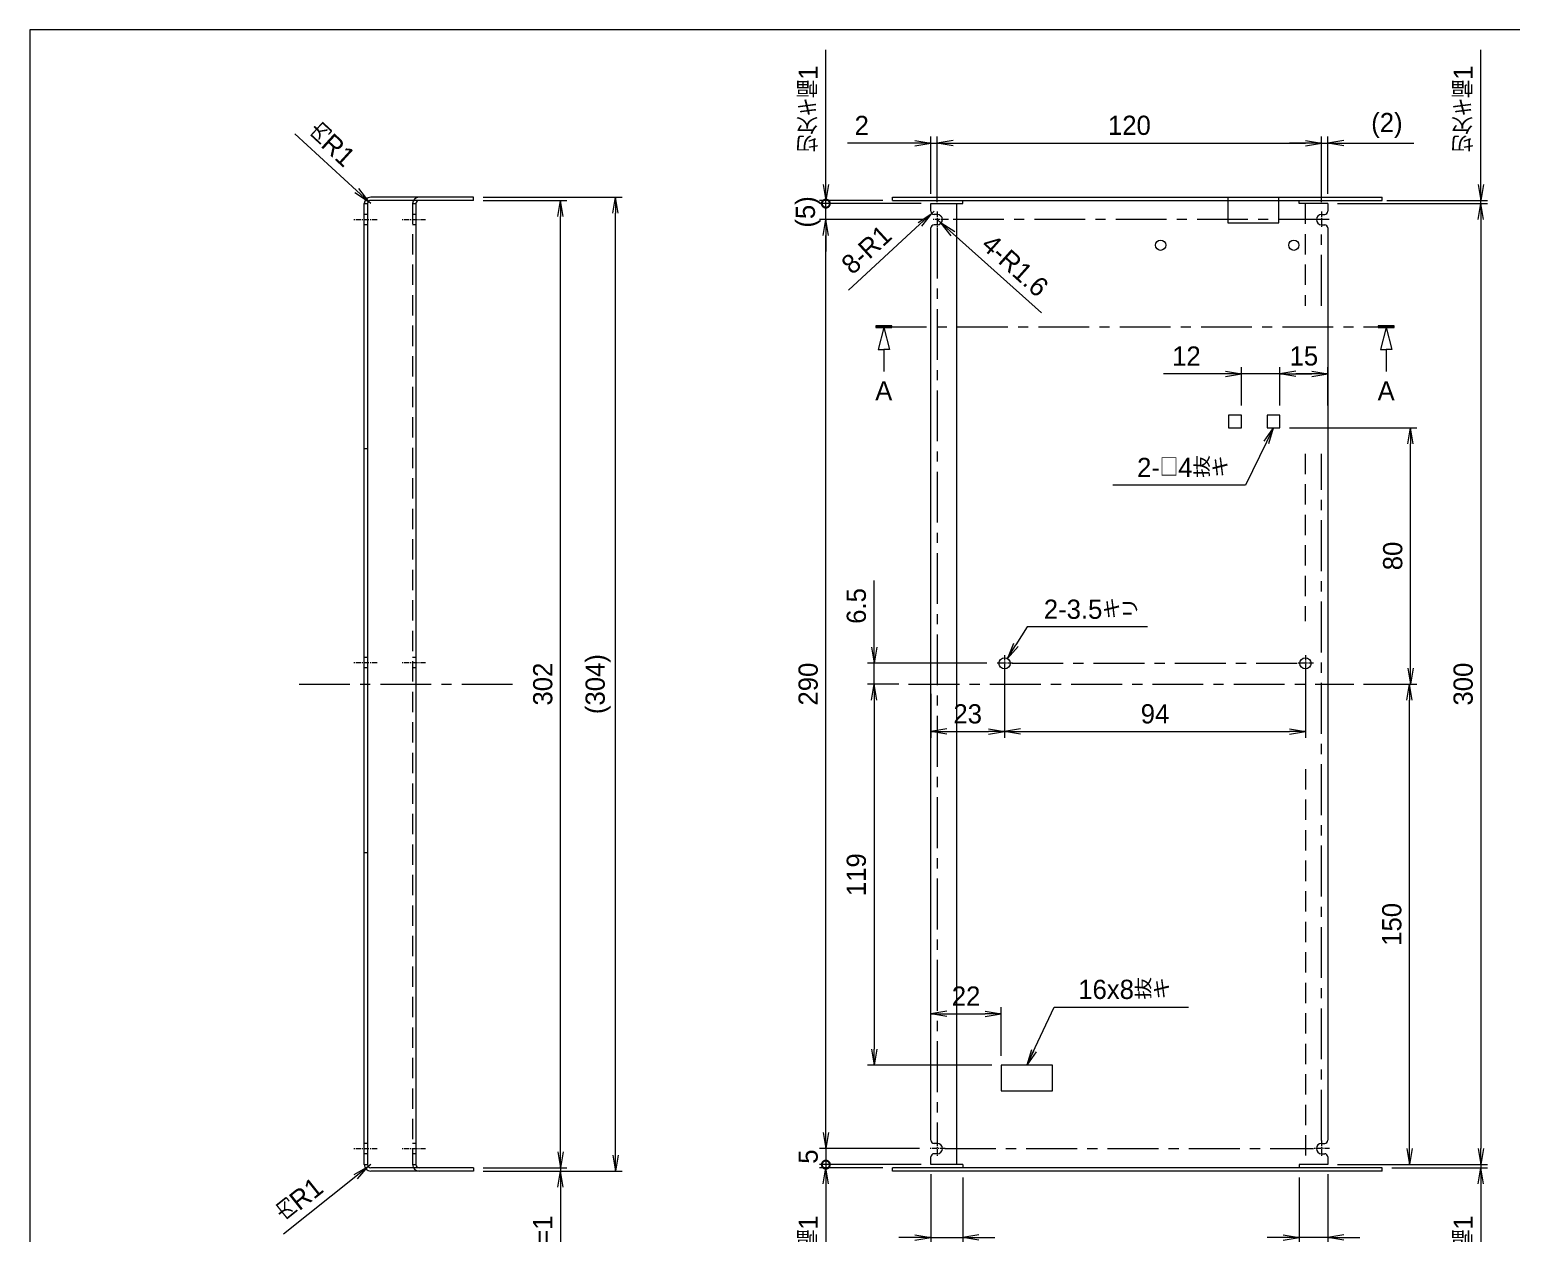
# Model space of a CAD drawing. Header units: millimetres. Extents: x -1 to 810, y -1 to 564.
# Drawn here: x 10 to 473.4, y 187.6 to 564 of the extents above; entities that cross this region are included whole.
import ezdxf
from ezdxf.enums import TextEntityAlignment as Align

# ---------------------------------------------------------------- set-up
doc = ezdxf.new("R2010")
doc.units = ezdxf.units.MM
doc.header["$LTSCALE"] = 0.5
doc.linetypes.add('CENTER', pattern=[50.8, 31.75, -6.35, 6.35, -6.35])
doc.linetypes.add('DASH2', pattern=[19.05, 12.7, -6.35])
doc.layers.add('dim', color=2, linetype='Continuous')
doc.layers.add('zuwaku', color=7, linetype='Continuous')
doc.styles.get("Standard").update_dxf_attribs({"font": 'FC-Txt.shx', "height": 6, "bigfont": '@ARExtfont2.shx'})
doc.dimstyles.new('JIS-1', dxfattribs={"dimtxt": 2.5, "dimasz": 5, "dimexe": 2, "dimexo": 3, "dimgap": 2.5, "dimtad": 1, "dimdsep": 46, "dimtxsty": 'Standard', "dimblk": 'OPEN', "dimcen": 2.5, "dimadec": 0, "dimazin": 0, "dimtfac": 1, "dimtmove": 0, "dimatfit": 3, "dimldrblk": 'OPEN', "dimfxl": 1, "dimarcsym": 0})
doc.dimstyles.new('JIS-1$3', dxfattribs={"dimtxt": 2.5, "dimasz": 5, "dimexe": 2, "dimexo": 3, "dimgap": 2.5, "dimtad": 1, "dimtih": 1, "dimtoh": 1, "dimdsep": 46, "dimtxsty": 'Standard', "dimblk1": 'NONE', "dimblk2": 'OPEN', "dimsah": 1, "dimcen": 0, "dimadec": 0, "dimazin": 0, "dimtfac": 1, "dimtofl": 0, "dimtmove": 0, "dimatfit": 3, "dimldrblk": 'OPEN', "dimfxl": 1, "dimarcsym": 0})

# ---------------------------------------------------------------- blocks, each defined once
blk = doc.blocks.new('_OPEN')
at = {"color": 0, "linetype": 'ByBlock', "lineweight": -2}
for p, q in [((-1, 0.166667), (0, 0)), ((-1, -0.166667), (0, 0)), ((0, 0), (-1, 0))]:
    blk.add_line(p, q, dxfattribs=at)
blk = doc.blocks.new('*D34')
at = {"layer": 'dim', "color": 0, "lineweight": -2}
for p, q in [((175.79, 213.71), (175.79, 218.71)), ((151.63, 208.71), (177.79, 208.71)), ((175.79, 208.71), (175.79, 207.71)), ((151.63, 207.71), (177.79, 207.71)), ((175.79, 202.71), (175.79, 178.55))]:
    blk.add_line(p, q, dxfattribs=at)
at = {"layer": 'dim', "color": 0, "lineweight": -2, "xscale": 5, "yscale": 5, "zscale": 5}
for p, rotation in [((175.79, 208.71), 270), ((175.79, 207.71), 90)]:
    blk.add_blockref('_OPEN', p, dxfattribs=dict(at, rotation=rotation))
at = {"layer": 'dim', "color": 0, "insert": (170.29, 188.13), "char_height": 6, "attachment_point": 5, "rotation": 90}
blk.add_mtext('t=1', dxfattribs=at)
blk = doc.blocks.new('*D35')
at = {"layer": 'dim', "color": 0, "lineweight": -2}
for p, q in [((151.63, 511.71), (195.03, 511.71)), ((193.03, 212.71), (193.03, 506.71)), ((151.63, 207.71), (195.03, 207.71))]:
    blk.add_line(p, q, dxfattribs=at)
at = {"layer": 'dim', "color": 0, "lineweight": -2, "xscale": 5, "yscale": 5, "zscale": 5}
for p, rotation in [((193.03, 511.71), 90), ((193.03, 207.71), 270)]:
    blk.add_blockref('_OPEN', p, dxfattribs=dict(at, rotation=rotation))
at = {"layer": 'dim', "color": 0, "insert": (187.53, 359.71), "char_height": 6, "attachment_point": 5, "rotation": 90}
blk.add_mtext('(304)', dxfattribs=at)
blk = doc.blocks.new('*D36')
at = {"layer": 'dim', "color": 0, "lineweight": -2}
for p, q in [((151.63, 510.71), (177.79, 510.71)), ((175.79, 213.71), (175.79, 505.71)), ((151.63, 208.71), (177.79, 208.71))]:
    blk.add_line(p, q, dxfattribs=at)
at = {"layer": 'dim', "color": 0, "lineweight": -2, "xscale": 5, "yscale": 5, "zscale": 5}
for p, rotation in [((175.79, 510.71), 90), ((175.79, 208.71), 270)]:
    blk.add_blockref('_OPEN', p, dxfattribs=dict(at, rotation=rotation))
at = {"layer": 'dim', "color": 0, "insert": (170.29, 359.71), "char_height": 6, "attachment_point": 5, "rotation": 90}
blk.add_mtext('302', dxfattribs=at)
blk = doc.blocks.new('_DotSmall')
at = {"color": 0, "linetype": 'ByBlock', "const_width": 0.5}
blk.add_lwpolyline([(-0.0625, 0, 1), (0.0625, 0, 1)], format="xyb", close=True, dxfattribs=at)
blk = doc.blocks.new('*D37')
at = {"layer": 'dim', "color": 0, "lineweight": -2}
for p, q in [((258.69, 219.71), (258.69, 224.71)), ((287.9, 214.71), (256.69, 214.71)), ((258.69, 214.71), (258.69, 209.71)), ((288.5, 209.71), (256.69, 209.71))]:
    blk.add_line(p, q, dxfattribs=at)
at = {"layer": 'dim', "color": 0, "lineweight": -2, "xscale": 5, "yscale": 5, "zscale": 5}
for name, p, rotation in [('_OPEN', (258.69, 214.71), 270), ('_DotSmall', (258.69, 209.71), 90)]:
    blk.add_blockref(name, p, dxfattribs=dict(at, rotation=rotation))
at = {"layer": 'dim', "color": 0, "insert": (253.19, 212.21), "char_height": 6, "attachment_point": 5, "rotation": 90}
blk.add_mtext('5', dxfattribs=at)
blk = doc.blocks.new('*D38')
at = {"layer": 'dim', "color": 0, "lineweight": -2}
for p, q in [((288.97, 504.71), (256.69, 504.71)), ((258.69, 219.71), (258.69, 499.71)), ((287.9, 214.71), (256.69, 214.71))]:
    blk.add_line(p, q, dxfattribs=at)
at = {"layer": 'dim', "color": 0, "lineweight": -2, "xscale": 5, "yscale": 5, "zscale": 5}
for p, rotation in [((258.69, 504.71), 90), ((258.69, 214.71), 270)]:
    blk.add_blockref('_OPEN', p, dxfattribs=dict(at, rotation=rotation))
at = {"layer": 'dim', "color": 0, "insert": (253.19, 359.71), "char_height": 6, "attachment_point": 5, "rotation": 90}
blk.add_mtext('290', dxfattribs=at)
blk = doc.blocks.new('*D39')
at = {"layer": 'dim', "color": 0, "lineweight": -2}
for p, q in [((288.5, 509.71), (256.69, 509.71)), ((258.69, 504.71), (258.69, 509.71)), ((288.97, 504.71), (256.69, 504.71)), ((258.69, 499.71), (258.69, 494.71))]:
    blk.add_line(p, q, dxfattribs=at)
at = {"layer": 'dim', "color": 0, "lineweight": -2, "xscale": 5, "yscale": 5, "zscale": 5}
for name, p, rotation in [('_DotSmall', (258.69, 509.71), 270), ('_OPEN', (258.69, 504.71), 90)]:
    blk.add_blockref(name, p, dxfattribs=dict(at, rotation=rotation))
at = {"layer": 'dim', "color": 0, "insert": (253.19, 507.11), "char_height": 6, "attachment_point": 5, "rotation": 90}
blk.add_mtext('(5)', dxfattribs=at)
blk = doc.blocks.new('*D40')
at = {"layer": 'dim', "color": 0, "lineweight": -2}
for p, q in [((116.53, 209.71), (115.75, 209.08)), ((111.84, 205.96), (89.29, 187.95))]:
    blk.add_line(p, q, dxfattribs=at)
at = {"layer": 'dim', "color": 0, "lineweight": -2, "xscale": 5, "yscale": 5, "zscale": 5, "rotation": 38.61214751088731}
blk.add_blockref('_OPEN', (115.75, 209.08), dxfattribs=at)
at = {"layer": 'dim', "color": 0, "insert": (94.12, 198.85), "char_height": 6, "attachment_point": 5, "rotation": 38.6121}
blk.add_mtext('内R1', dxfattribs=at)
blk = doc.blocks.new('*D41')
at = {"layer": 'dim', "color": 0, "lineweight": -2}
for p, q in [((112.11, 513.76), (92.82, 531.44)), ((116.53, 509.71), (115.79, 510.38))]:
    blk.add_line(p, q, dxfattribs=at)
at = {"layer": 'dim', "color": 0, "lineweight": -2, "xscale": 5, "yscale": 5, "zscale": 5, "rotation": 317.4845662959812}
blk.add_blockref('_OPEN', (115.79, 510.38), dxfattribs=at)
at = {"layer": 'dim', "color": 0, "insert": (104.34, 528.34), "char_height": 6, "attachment_point": 5, "rotation": 317.4846}
blk.add_mtext('内R1', dxfattribs=at)
blk = doc.blocks.new('*D44')
at = {"layer": 'dim', "color": 0, "lineweight": -2}
for p, q in [((288.5, 209.71), (256.69, 209.71)), ((276.5, 208.71), (256.69, 208.71)), ((258.69, 209.71), (258.69, 208.71)), ((258.69, 208.71), (258.69, 161.75)), ((258.69, 203.71), (258.69, 198.71))]:
    blk.add_line(p, q, dxfattribs=at)
at = {"layer": 'dim', "color": 0, "lineweight": -2, "xscale": 5, "yscale": 5, "zscale": 5, "rotation": 90}
blk.add_blockref('_OPEN', (258.69, 208.71), dxfattribs=at)
at = {"layer": 'dim', "color": 0, "insert": (253.19, 180.23), "char_height": 6, "attachment_point": 5, "rotation": 90}
blk.add_mtext('切欠キ幅1', dxfattribs=at)
blk = doc.blocks.new('_None')
blk = doc.blocks.new('*D50')
at = {"layer": 'dim', "color": 0, "lineweight": -2}
for p, q in [((258.69, 510.71), (258.69, 557.67)), ((258.69, 515.71), (258.69, 520.71)), ((276.5, 510.71), (256.69, 510.71)), ((258.69, 509.71), (258.69, 510.71)), ((288.5, 509.71), (256.69, 509.71))]:
    blk.add_line(p, q, dxfattribs=at)
at = {"layer": 'dim', "color": 0, "lineweight": -2, "xscale": 5, "yscale": 5, "zscale": 5, "rotation": 270}
blk.add_blockref('_OPEN', (258.69, 510.71), dxfattribs=at)
at = {"layer": 'dim', "color": 0, "insert": (253.19, 539.19), "char_height": 6, "attachment_point": 5, "rotation": 90}
blk.add_mtext('切欠キ幅1', dxfattribs=at)
blk = doc.blocks.new('*D51')
at = {"layer": 'dim', "color": 0, "lineweight": -2}
for p, q in [((293.5, 504.71), (294.69, 503.64)), ((298.42, 500.31), (326.09, 475.57))]:
    blk.add_line(p, q, dxfattribs=at)
blk.add_arc((293.5, 504.71), 1.6, 270, 35.5713, dxfattribs=at)
at = {"layer": 'dim', "color": 0, "lineweight": -2, "xscale": 5, "yscale": 5, "zscale": 5, "rotation": 138.2068876231449}
blk.add_blockref('_OPEN', (294.69, 503.64), dxfattribs=at)
at = {"layer": 'dim', "color": 0, "insert": (317.79, 490.37), "char_height": 6, "attachment_point": 5, "rotation": 318.2069}
blk.add_mtext('4-R1.6', dxfattribs=at)
blk = doc.blocks.new('*D54')
at = {"layer": 'dim', "color": 0, "lineweight": -2}
for p, q in [((463.31, 510.71), (463.31, 557.67)), ((463.31, 515.71), (463.31, 520.71)), ((433.9, 510.71), (465.31, 510.71)), ((463.31, 509.71), (463.31, 510.71)), ((418.5, 509.71), (465.31, 509.71))]:
    blk.add_line(p, q, dxfattribs=at)
at = {"layer": 'dim', "color": 0, "lineweight": -2, "xscale": 5, "yscale": 5, "zscale": 5, "rotation": 270}
blk.add_blockref('_OPEN', (463.31, 510.71), dxfattribs=at)
at = {"layer": 'dim', "color": 0, "insert": (457.81, 539.19), "char_height": 6, "attachment_point": 5, "rotation": 90}
blk.add_mtext('切欠キ幅1', dxfattribs=at)
blk = doc.blocks.new('*D55')
at = {"layer": 'dim', "color": 0, "lineweight": -2}
for p, q in [((418.5, 509.71), (465.28, 509.71)), ((463.28, 504.71), (463.28, 214.71)), ((418.5, 209.71), (465.28, 209.71))]:
    blk.add_line(p, q, dxfattribs=at)
at = {"layer": 'dim', "color": 0, "lineweight": -2, "xscale": 5, "yscale": 5, "zscale": 5}
for p, rotation in [((463.28, 509.71), 90), ((463.28, 209.71), 270)]:
    blk.add_blockref('_OPEN', p, dxfattribs=dict(at, rotation=rotation))
at = {"layer": 'dim', "color": 0, "insert": (457.78, 359.71), "char_height": 6, "attachment_point": 5, "rotation": 90}
blk.add_mtext('300', dxfattribs=at)
blk = doc.blocks.new('*D63')
at = {"layer": 'dim', "color": 0, "lineweight": -2}
for p, q in [((291.5, 206.71), (291.5, 185.01)), ((301.5, 205.71), (301.5, 185.01)), ((286.5, 187.01), (281.5, 187.01)), ((291.5, 187.01), (301.5, 187.01)), ((306.5, 187.01), (311.5, 187.01))]:
    blk.add_line(p, q, dxfattribs=at)
at = {"layer": 'dim', "color": 0, "lineweight": -2, "xscale": 5, "yscale": 5, "zscale": 5}
blk.add_blockref('_OPEN', (291.5, 187.01), dxfattribs=at)
at = {"layer": 'dim', "color": 0, "lineweight": -2, "xscale": 5, "yscale": 5, "zscale": 5, "rotation": 180}
blk.add_blockref('_OPEN', (301.5, 187.01), dxfattribs=at)
at = {"layer": 'dim', "color": 0, "insert": (291.64, 181.51), "char_height": 6, "attachment_point": 5}
blk.add_mtext('切欠キ長サ10', dxfattribs=at)
blk = doc.blocks.new('*D66')
at = {"layer": 'dim', "color": 0, "lineweight": -2}
for p, q in [((406.5, 205.71), (406.5, 185.01)), ((415.5, 206.71), (415.5, 185.01)), ((401.5, 187.01), (396.5, 187.01)), ((415.5, 187.01), (406.5, 187.01)), ((420.5, 187.01), (425.5, 187.01))]:
    blk.add_line(p, q, dxfattribs=at)
at = {"layer": 'dim', "color": 0, "lineweight": -2, "xscale": 5, "yscale": 5, "zscale": 5}
blk.add_blockref('_OPEN', (406.5, 187.01), dxfattribs=at)
at = {"layer": 'dim', "color": 0, "lineweight": -2, "xscale": 5, "yscale": 5, "zscale": 5, "rotation": 180}
blk.add_blockref('_OPEN', (415.5, 187.01), dxfattribs=at)
at = {"layer": 'dim', "color": 0, "insert": (412.07, 181.51), "char_height": 6, "attachment_point": 5}
blk.add_mtext('切欠キ長サ9', dxfattribs=at)
blk = doc.blocks.new('*D81')
at = {"layer": 'dim', "color": 0, "lineweight": -2}
for p, q in [((314.5, 365.71), (314.5, 342.89)), ((291.5, 356.71), (291.5, 342.89)), ((296.5, 344.89), (309.5, 344.89))]:
    blk.add_line(p, q, dxfattribs=at)
at = {"layer": 'dim', "color": 0, "lineweight": -2, "xscale": 5, "yscale": 5, "zscale": 5, "rotation": 180}
blk.add_blockref('_OPEN', (291.5, 344.89), dxfattribs=at)
at = {"layer": 'dim', "color": 0, "lineweight": -2, "xscale": 5, "yscale": 5, "zscale": 5}
blk.add_blockref('_OPEN', (314.5, 344.89), dxfattribs=at)
at = {"layer": 'dim', "color": 0, "insert": (303, 350.39), "char_height": 6, "attachment_point": 5}
blk.add_mtext('23', dxfattribs=at)
blk = doc.blocks.new('*D82')
at = {"layer": 'dim', "color": 0, "lineweight": -2}
for p, q in [((314.5, 365.71), (314.5, 342.89)), ((408.5, 365.71), (408.5, 342.89)), ((319.5, 344.89), (403.5, 344.89))]:
    blk.add_line(p, q, dxfattribs=at)
at = {"layer": 'dim', "color": 0, "lineweight": -2, "xscale": 5, "yscale": 5, "zscale": 5, "rotation": 180}
blk.add_blockref('_OPEN', (314.5, 344.89), dxfattribs=at)
at = {"layer": 'dim', "color": 0, "lineweight": -2, "xscale": 5, "yscale": 5, "zscale": 5}
blk.add_blockref('_OPEN', (408.5, 344.89), dxfattribs=at)
at = {"layer": 'dim', "color": 0, "insert": (361.5, 350.39), "char_height": 6, "attachment_point": 5}
blk.add_mtext('94', dxfattribs=at)
blk = doc.blocks.new('*D84')
at = {"layer": 'dim', "color": 0, "lineweight": -2}
for p, q in [((426.6, 359.71), (442.99, 359.71)), ((440.99, 214.71), (440.99, 354.71)), ((418.5, 209.71), (442.99, 209.71))]:
    blk.add_line(p, q, dxfattribs=at)
at = {"layer": 'dim', "color": 0, "lineweight": -2, "xscale": 5, "yscale": 5, "zscale": 5}
for p, rotation in [((440.99, 359.71), 90), ((440.99, 209.71), 270)]:
    blk.add_blockref('_OPEN', p, dxfattribs=dict(at, rotation=rotation))
at = {"layer": 'dim', "color": 0, "insert": (435.49, 284.71), "char_height": 6, "attachment_point": 5, "rotation": 90}
blk.add_mtext('150', dxfattribs=at)
blk = doc.blocks.new('*D87')
at = {"layer": 'dim', "color": 0, "lineweight": -2}
for p, q in [((281.52, 359.71), (271.74, 359.71)), ((273.74, 354.71), (273.74, 245.71)), ((310.5, 240.71), (271.74, 240.71))]:
    blk.add_line(p, q, dxfattribs=at)
at = {"layer": 'dim', "color": 0, "lineweight": -2, "xscale": 5, "yscale": 5, "zscale": 5}
for p, rotation in [((273.74, 359.71), 90), ((273.74, 240.71), 270)]:
    blk.add_blockref('_OPEN', p, dxfattribs=dict(at, rotation=rotation))
at = {"layer": 'dim', "color": 0, "insert": (268.24, 300.21), "char_height": 6, "attachment_point": 5, "rotation": 90}
blk.add_mtext('119', dxfattribs=at)
blk = doc.blocks.new('*D88')
at = {"layer": 'dim', "color": 0, "lineweight": -2}
for p, q in [((291.5, 243.71), (291.5, 258.83)), ((296.5, 256.83), (308.5, 256.83)), ((313.5, 243.71), (313.5, 258.83))]:
    blk.add_line(p, q, dxfattribs=at)
at = {"layer": 'dim', "color": 0, "lineweight": -2, "xscale": 5, "yscale": 5, "zscale": 5, "rotation": 180}
blk.add_blockref('_OPEN', (291.5, 256.83), dxfattribs=at)
at = {"layer": 'dim', "color": 0, "lineweight": -2, "xscale": 5, "yscale": 5, "zscale": 5}
blk.add_blockref('_OPEN', (313.5, 256.83), dxfattribs=at)
at = {"layer": 'dim', "color": 0, "insert": (302.5, 262.33), "char_height": 6, "attachment_point": 5}
blk.add_mtext('22', dxfattribs=at)
blk = doc.blocks.new('*D94')
at = {"layer": 'dim', "color": 0, "lineweight": -2}
for p, q in [((291.5, 528.61), (265.42, 528.61)), ((286.5, 528.61), (281.5, 528.61)), ((291.5, 512.71), (291.5, 530.61)), ((291.5, 528.61), (293.5, 528.61)), ((293.5, 510.21), (293.5, 530.61)), ((298.5, 528.61), (303.5, 528.61))]:
    blk.add_line(p, q, dxfattribs=at)
at = {"layer": 'dim', "color": 0, "lineweight": -2, "xscale": 5, "yscale": 5, "zscale": 5}
blk.add_blockref('_OPEN', (291.5, 528.61), dxfattribs=at)
at = {"layer": 'dim', "color": 0, "lineweight": -2, "xscale": 5, "yscale": 5, "zscale": 5, "rotation": 180}
blk.add_blockref('_OPEN', (293.5, 528.61), dxfattribs=at)
at = {"layer": 'dim', "color": 0, "insert": (269.9, 534.11), "char_height": 6, "attachment_point": 5}
blk.add_mtext('2', dxfattribs=at)
blk = doc.blocks.new('*D95')
at = {"layer": 'dim', "color": 0, "lineweight": -2}
for p, q in [((293.5, 510.21), (293.5, 530.61)), ((298.5, 528.61), (408.5, 528.61)), ((413.5, 510.21), (413.5, 530.61))]:
    blk.add_line(p, q, dxfattribs=at)
at = {"layer": 'dim', "color": 0, "lineweight": -2, "xscale": 5, "yscale": 5, "zscale": 5, "rotation": 180}
blk.add_blockref('_OPEN', (293.5, 528.61), dxfattribs=at)
at = {"layer": 'dim', "color": 0, "lineweight": -2, "xscale": 5, "yscale": 5, "zscale": 5}
blk.add_blockref('_OPEN', (413.5, 528.61), dxfattribs=at)
at = {"layer": 'dim', "color": 0, "insert": (353.5, 534.11), "char_height": 6, "attachment_point": 5}
blk.add_mtext('120', dxfattribs=at)
blk = doc.blocks.new('*D96')
at = {"layer": 'dim', "color": 0, "lineweight": -2}
for p, q in [((408.5, 528.61), (403.5, 528.61)), ((413.5, 510.21), (413.5, 530.61)), ((413.5, 528.61), (415.5, 528.61)), ((415.5, 512.71), (415.5, 530.61)), ((420.5, 528.61), (442.38, 528.61))]:
    blk.add_line(p, q, dxfattribs=at)
at = {"layer": 'dim', "color": 0, "lineweight": -2, "xscale": 5, "yscale": 5, "zscale": 5}
blk.add_blockref('_OPEN', (413.5, 528.61), dxfattribs=at)
at = {"layer": 'dim', "color": 0, "lineweight": -2, "xscale": 5, "yscale": 5, "zscale": 5, "rotation": 180}
blk.add_blockref('_OPEN', (415.5, 528.61), dxfattribs=at)
at = {"layer": 'dim', "color": 0, "insert": (433.94, 534.11), "char_height": 6, "attachment_point": 5}
blk.add_mtext('(2)', dxfattribs=at)
blk = doc.blocks.new('*D99')
at = {"layer": 'dim', "color": 0, "lineweight": -2}
for p, q in [((418.5, 209.71), (465.31, 209.71)), ((435.5, 208.71), (465.31, 208.71)), ((463.31, 209.71), (463.31, 208.71)), ((463.31, 208.71), (463.31, 161.75)), ((463.31, 203.71), (463.31, 198.71))]:
    blk.add_line(p, q, dxfattribs=at)
at = {"layer": 'dim', "color": 0, "lineweight": -2, "xscale": 5, "yscale": 5, "zscale": 5, "rotation": 90}
blk.add_blockref('_OPEN', (463.31, 208.71), dxfattribs=at)
at = {"layer": 'dim', "color": 0, "insert": (457.81, 180.23), "char_height": 6, "attachment_point": 5, "rotation": 90}
blk.add_mtext('切欠キ幅1', dxfattribs=at)
blk = doc.blocks.new('*D112')
at = {"layer": 'dim', "color": 0, "lineweight": -2}
for p, q in [((321.53, 377.55), (318.06, 371.94)), ((359.19, 377.55), (321.53, 377.55))]:
    blk.add_line(p, q, dxfattribs=at)
at = {"layer": 'dim', "color": 0, "lineweight": -2, "xscale": 5, "yscale": 5, "zscale": 5, "rotation": 238.1823499406304}
blk.add_blockref('_OPEN', (315.42, 367.69), dxfattribs=at)
at = {"layer": 'dim', "color": 0, "insert": (341.61, 383.05), "char_height": 6, "attachment_point": 5}
blk.add_mtext('2-3.5キリ', dxfattribs=at)
blk = doc.blocks.new('*D129')
at = {"layer": 'dim', "color": 0, "lineweight": -2}
for p, q in [((292.5, 507.31), (291.76, 506.63)), ((288.08, 503.24), (265.81, 482.73))]:
    blk.add_line(p, q, dxfattribs=at)
at = {"layer": 'dim', "color": 0, "lineweight": -2, "xscale": 5, "yscale": 5, "zscale": 5, "rotation": 42.65356469276114}
blk.add_blockref('_OPEN', (291.76, 506.63), dxfattribs=at)
at = {"layer": 'dim', "color": 0, "insert": (271.38, 495.33), "char_height": 6, "attachment_point": 5, "rotation": 42.6536}
blk.add_mtext('8-R1', dxfattribs=at)
blk = doc.blocks.new('*D146')
at = {"layer": 'dim', "color": 0, "lineweight": -2}
for p, q in [((273.74, 371.21), (273.74, 392.01)), ((309, 366.21), (271.74, 366.21)), ((273.74, 359.71), (273.74, 366.21)), ((281.52, 359.71), (271.74, 359.71)), ((273.74, 354.71), (273.74, 349.71))]:
    blk.add_line(p, q, dxfattribs=at)
at = {"layer": 'dim', "color": 0, "lineweight": -2, "xscale": 5, "yscale": 5, "zscale": 5}
for p, rotation in [((273.74, 366.21), 270), ((273.74, 359.71), 90)]:
    blk.add_blockref('_OPEN', p, dxfattribs=dict(at, rotation=rotation))
at = {"layer": 'dim', "color": 0, "insert": (268.24, 384.11), "char_height": 6, "attachment_point": 5, "rotation": 90}
blk.add_mtext('6.5', dxfattribs=at)
blk = doc.blocks.new('*D148')
at = {"layer": 'dim', "color": 0, "lineweight": -2}
for p, q in [((403.5, 439.71), (443.28, 439.71)), ((441.28, 364.71), (441.28, 434.71)), ((426.89, 359.71), (443.28, 359.71))]:
    blk.add_line(p, q, dxfattribs=at)
at = {"layer": 'dim', "color": 0, "lineweight": -2, "xscale": 5, "yscale": 5, "zscale": 5}
for p, rotation in [((441.28, 439.71), 90), ((441.28, 359.71), 270)]:
    blk.add_blockref('_OPEN', p, dxfattribs=dict(at, rotation=rotation))
at = {"layer": 'dim', "color": 0, "insert": (435.78, 399.71), "char_height": 6, "attachment_point": 5, "rotation": 90}
blk.add_mtext('80', dxfattribs=at)
blk = doc.blocks.new('*D150')
at = {"layer": 'dim', "color": 0, "lineweight": -2}
for p, q in [((400.5, 446.71), (400.5, 458.62)), ((410.5, 456.62), (405.5, 456.62)), ((415.5, 446.71), (415.5, 458.62))]:
    blk.add_line(p, q, dxfattribs=at)
at = {"layer": 'dim', "color": 0, "lineweight": -2, "xscale": 5, "yscale": 5, "zscale": 5, "rotation": 180}
blk.add_blockref('_OPEN', (400.5, 456.62), dxfattribs=at)
at = {"layer": 'dim', "color": 0, "lineweight": -2, "xscale": 5, "yscale": 5, "zscale": 5}
blk.add_blockref('_OPEN', (415.5, 456.62), dxfattribs=at)
at = {"layer": 'dim', "color": 0, "insert": (408, 462.12), "char_height": 6, "attachment_point": 5}
blk.add_mtext('15', dxfattribs=at)
blk = doc.blocks.new('*D151')
at = {"layer": 'dim', "color": 0, "lineweight": -2}
for p, q in [((383.5, 456.62), (364.14, 456.62)), ((388.5, 446.71), (388.5, 458.62)), ((400.5, 456.62), (388.5, 456.62)), ((400.5, 446.71), (400.5, 458.62)), ((405.5, 456.62), (410.5, 456.62))]:
    blk.add_line(p, q, dxfattribs=at)
at = {"layer": 'dim', "color": 0, "lineweight": -2, "xscale": 5, "yscale": 5, "zscale": 5}
blk.add_blockref('_OPEN', (388.5, 456.62), dxfattribs=at)
at = {"layer": 'dim', "color": 0, "lineweight": -2, "xscale": 5, "yscale": 5, "zscale": 5, "rotation": 180}
blk.add_blockref('_OPEN', (400.5, 456.62), dxfattribs=at)
at = {"layer": 'dim', "color": 0, "insert": (371.32, 462.12), "char_height": 6, "attachment_point": 5}
blk.add_mtext('12', dxfattribs=at)

msp = doc.modelspace()

# ---------------------------------------------------------------- linework, layer by layer
for p, q in [((148.628, 511.707), (116.528, 511.707)), ((148.628, 510.707), (116.528, 510.707)), ((148.628, 510.707), (148.628, 511.707)), ((279.498, 511.707), (432.498, 511.707)), ((279.498, 510.707), (279.498, 511.707)), ((279.498, 510.707), (432.498, 510.707)), ((301.466, 509.707), (301.466, 510.707)), ((406.498, 509.707), (406.498, 510.707)), ((432.498, 510.707), (432.498, 511.707)), ((114.528, 209.707), (114.528, 509.707)), ((114.528, 509.707), (115.528, 509.707)), ((115.528, 506.276), (114.528, 506.276)), ((115.528, 509.707), (115.528, 209.707)), ((129.628, 509.707), (130.628, 509.707)), ((130.628, 506.276), (129.628, 506.276)), ((130.628, 509.707), (130.628, 209.707)), ((291.498, 507.307), (291.498, 509.707)), ((291.498, 509.707), (301.466, 509.707)), ((293.498, 506.307), (292.498, 506.307)), ((299.466, 509.707), (299.466, 209.707)), ((415.498, 509.707), (406.498, 509.707)), ((413.498, 506.307), (414.498, 506.307)), ((415.498, 509.707), (415.498, 507.307)), ((115.528, 503.076), (114.528, 503.076)), ((130.628, 503.076), (129.628, 503.076)), ((291.498, 217.307), (291.498, 502.107)), ((293.498, 503.107), (292.498, 503.107)), ((413.498, 503.107), (414.498, 503.107)), ((415.498, 502.107), (415.498, 372.707)), ((115.528, 433.182), (114.528, 433.182)), ((415.498, 372.707), (415.498, 217.307)), ((115.528, 367.991), (114.528, 367.991)), ((130.628, 367.991), (129.628, 367.991)), ((115.528, 364.791), (114.528, 364.791)), ((130.628, 364.791), (129.628, 364.791)), ((114.528, 307.182), (115.528, 307.182)), ((115.528, 216.276), (114.528, 216.276)), ((130.628, 216.276), (129.628, 216.276)), ((293.498, 216.307), (292.466, 216.307)), ((413.498, 216.307), (414.498, 216.307)), ((115.528, 213.076), (114.528, 213.076)), ((114.528, 209.707), (115.528, 209.707)), ((148.628, 208.707), (116.528, 208.707)), ((130.628, 213.076), (129.628, 213.076)), ((129.628, 209.707), (130.628, 209.707)), ((148.628, 208.707), (148.628, 207.707)), ((279.498, 207.707), (279.498, 208.707)), ((432.498, 208.707), (279.498, 208.707)), ((291.498, 209.707), (291.498, 212.107)), ((301.498, 209.707), (291.498, 209.707)), ((293.498, 213.107), (292.466, 213.107)), ((301.498, 209.707), (301.498, 208.707)), ((415.498, 209.707), (406.498, 209.707)), ((406.498, 209.707), (406.498, 208.707)), ((413.498, 213.107), (414.498, 213.107)), ((415.498, 212.107), (415.498, 209.707)), ((432.498, 207.707), (432.498, 208.707)), ((148.628, 207.707), (116.528, 207.707)), ((432.498, 207.707), (279.498, 207.707))]:
    msp.add_line(p, q)
at = {"linetype": 'DASH2'}
for p, q in [((129.628, 509.707), (129.628, 209.707)), ((408.398, 509.707), (408.398, 477.809)), ((408.398, 431.642), (408.398, 379.338)), ((408.498, 333.172), (408.498, 209.707))]:
    msp.add_line(p, q, dxfattribs=at)
msp.add_lwpolyline([(384.283, 511.707), (384.283, 503.707), (400.134, 503.707), (400.134, 511.707)])
for points in [[(384.498, 443.707), (384.498, 439.707), (388.498, 439.707), (388.498, 443.707)], [(396.498, 443.707), (396.498, 439.707), (400.498, 439.707), (400.498, 443.707)], [(313.498, 240.707), (313.498, 232.707), (329.498, 232.707), (329.498, 240.707)]]:
    msp.add_lwpolyline(points, close=True)
for centre, radius in [((363.265, 496.707), 1.6), ((404.873, 496.716), 1.6), ((314.498, 366.207), 1.75), ((408.498, 366.207), 1.75)]:
    msp.add_circle(centre, radius)
for centre, radius, start, end in [((116.528, 509.707), 2, 90, 180), ((116.528, 509.707), 1, 90, 180), ((131.628, 509.707), 2, 90, 180), ((131.628, 509.707), 1, 90, 180), ((292.498, 507.307), 1, 180, 270), ((293.498, 504.707), 1.6, 270, 90), ((413.498, 504.707), 1.6, 90, 270), ((414.498, 507.307), 1, 270, 0), ((292.498, 502.107), 1, 90, 180), ((414.498, 502.107), 1, 0, 90), ((292.498, 217.307), 1, 180, 270), ((293.498, 214.707), 1.6, 270, 90), ((413.498, 214.707), 1.6, 90, 270), ((414.498, 217.307), 1, 270, 0), ((116.528, 209.707), 2, 180, 270), ((116.528, 209.707), 1, 180, 270), ((131.628, 209.707), 2, 180, 270), ((131.628, 209.707), 1, 180, 270), ((292.498, 212.107), 1, 90, 180), ((414.498, 212.107), 1, 0, 90)]:
    msp.add_arc(centre, radius, start, end)
at = {"layer": 'dim', "linetype": 'CENTER', "ltscale": 0.1}
for p, q in [((293.498, 507.207), (293.498, 502.207)), ((413.498, 507.207), (413.498, 502.207)), ((118.528, 504.676), (110.928, 504.676)), ((133.628, 504.676), (126.028, 504.676)), ((296.966, 504.707), (291.966, 504.707)), ((118.528, 366.391), (110.928, 366.391)), ((133.628, 366.391), (126.028, 366.391)), ((316.998, 366.207), (311.998, 366.207)), ((314.498, 368.707), (314.498, 363.707)), ((410.998, 366.207), (405.998, 366.207)), ((408.498, 368.707), (408.498, 363.707)), ((118.528, 214.676), (110.928, 214.676)), ((133.628, 214.676), (126.028, 214.676)), ((295.998, 214.707), (290.998, 214.707)), ((293.498, 217.207), (293.498, 212.207)), ((416.029, 214.707), (411.029, 214.707)), ((413.498, 217.207), (413.498, 212.207))]:
    msp.add_line(p, q, dxfattribs=at)
at = {"layer": 'dim', "linetype": 'CENTER'}
for p, q in [((293.498, 502.207), (293.498, 217.207)), ((415.929, 504.707), (295.898, 504.707)), ((413.498, 477.809), (413.498, 502.207)), ((274.276, 471.256), (436.196, 471.256)), ((413.498, 217.207), (413.498, 431.642)), ((316.898, 366.207), (405.898, 366.207)), ((94.148, 359.707), (161.264, 359.707)), ((284.52, 359.707), (423.602, 359.707)), ((295.898, 214.707), (411.029, 214.707))]:
    msp.add_line(p, q, dxfattribs=at)
at = {"layer": 'dim', "lineweight": 120}
for p, q in [((279.276, 471.256), (274.276, 471.256)), ((436.196, 471.256), (431.196, 471.256))]:
    msp.add_line(p, q, dxfattribs=at)
at = {"layer": 'dim'}
for p, q in [((276.776, 464.169), (276.776, 457.333)), ((433.696, 464.169), (433.696, 457.333))]:
    msp.add_line(p, q, dxfattribs=at)
for points in [[(274.276, 471.506), (274.276, 471.006), (279.276, 471.006), (279.276, 471.506)], [(431.196, 471.506), (431.196, 471.006), (436.196, 471.006), (436.196, 471.506)]]:
    msp.add_lwpolyline(points, close=True, dxfattribs=at)
for points in [[(276.776, 471.006), (274.982, 464.169), (276.776, 464.169)], [(276.776, 471.006), (278.569, 464.169), (276.776, 464.169)], [(433.696, 471.006), (431.903, 464.169), (433.696, 464.169)], [(433.696, 471.006), (435.49, 464.169), (433.696, 464.169)]]:
    msp.add_lwpolyline(points, dxfattribs=at)
at = {"layer": 'zuwaku'}
msp.add_lwpolyline([(10, 564), (10, 10), (810, 10), (810, 564)], close=True, dxfattribs=at)

# ---------------------------------------------------------------- texts
at = {"layer": 'dim'}
for p in [(276.776, 451.264), (433.696, 451.264)]:
    msp.add_text('A', height=6, dxfattribs=at).set_placement(p, align=Align.MIDDLE_CENTER)
at = {"layer": 'dim', "char_height": 6}
for s, insert, width, attachment_point in [('2-□4抜キ', (384.603, 424.305), 39.60395, 9), ('16x8抜キ', (337.523, 261.334), 42.51225, 7)]:
    msp.add_mtext(s, dxfattribs=dict(at, insert=insert, width=width, attachment_point=attachment_point))

# ---------------------------------------------------------------- dimensions: what is measured, and where the dimension line sits
at = {"layer": 'dim'}
for base, p1, p2, text, override, picture, middle in [((258.693, 510.707), (291.498, 509.707), (279.498, 510.707), '切欠キ幅<>', {"dimlfac": 1, "dimblk1": 'None', "dimblk2": 'OPEN', "dimsah": 1}, '*D50', (258.693, 539.187)), ((463.313, 510.707), (415.498, 509.707), (430.898, 510.707), '切欠キ幅<>', {"dimlfac": 1, "dimblk1": 'None', "dimblk2": 'OPEN', "dimsah": 1}, '*D54', (463.313, 539.187)), ((258.693, 509.707), (291.966, 504.707), (291.498, 509.707), '(<>)', {"dimlfac": 1, "dimblk1": 'OPEN', "dimblk2": 'DotSmall', "dimsah": 1}, '*D39', (258.693, 507.113)), ((258.693, 208.707), (291.498, 209.707), (279.498, 208.707), '切欠キ幅<>', {"dimlfac": 1, "dimblk1": 'None', "dimblk2": 'OPEN', "dimsah": 1}, '*D44', (258.693, 180.227)), ((463.313, 208.707), (415.498, 209.707), (432.498, 208.707), '切欠キ幅<>', {"dimlfac": 1, "dimblk1": 'None', "dimblk2": 'OPEN', "dimsah": 1}, '*D99', (463.313, 180.227))]:
    dim = msp.add_linear_dim(base=base, p1=p1, p2=p2, angle=90, text=text, dimstyle='JIS-1', override=override, dxfattribs=at)
    dim.commit()
    dim.dimension.update_dxf_attribs({"geometry": picture, "text_midpoint": middle, "dimtype": 160})
dim = msp.add_linear_dim(base=(293.498, 528.615), p1=(291.498, 509.707), p2=(293.498, 507.207), dimstyle='JIS-1', override={"dimlfac": 1}, dxfattribs=at)
dim.commit()
dim.dimension.update_dxf_attribs({"geometry": '*D94', "text_midpoint": (269.898, 528.615), "dimtype": 160})
for base, p1, p2, override, picture, middle in [((413.498, 528.615), (293.498, 507.207), (413.498, 507.207), {"dimlfac": 1, "dimrnd": 0}, '*D95', (353.498, 534.115)), ((388.498, 456.617), (400.498, 443.707), (388.498, 443.707), {"dimlfac": 1}, '*D151', (371.318, 462.117)), ((400.498, 456.617), (415.498, 443.707), (400.498, 443.707), {"dimlfac": 1}, '*D150', (407.998, 462.117)), ((314.498, 344.892), (291.498, 359.707), (314.498, 368.707), {"dimlfac": 1, "dimpost": '<>'}, '*D81', (302.998, 350.392)), ((408.498, 344.892), (314.498, 368.707), (408.498, 368.707), {"dimlfac": 1, "dimpost": '<>'}, '*D82', (361.498, 350.392)), ((313.498, 256.834), (291.498, 240.707), (313.498, 240.707), {"dimlfac": 1, "dimpost": '<>'}, '*D88', (302.498, 262.334))]:
    dim = msp.add_linear_dim(base=base, p1=p1, p2=p2, dimstyle='JIS-1', override=override, dxfattribs=at)
    dim.commit()
    dim.dimension.update_dxf_attribs({"geometry": picture, "text_midpoint": middle})
dim = msp.add_linear_dim(base=(415.498, 528.615), p1=(413.498, 507.207), p2=(415.498, 509.707), text='(<>)', dimstyle='JIS-1', override={"dimlfac": 1, "dimrnd": 0.5}, dxfattribs=at)
dim.commit()
dim.dimension.update_dxf_attribs({"geometry": '*D96', "text_midpoint": (433.938, 534.115)})
for center, mpoint, text, picture, middle in [((116.528, 509.707), (115.791, 510.383), '内<>', '*D41', (100.621, 524.291)), ((293.498, 504.707), (294.691, 503.641), '4-<>', '*D51', (314.12, 486.273)), ((116.528, 209.707), (115.746, 209.083), '内<>', '*D40', (97.556, 194.555))]:
    dim = msp.add_radius_dim(center=center, mpoint=mpoint, text=text, dimstyle='JIS-1', dxfattribs=at)
    dim.commit()
    dim.dimension.update_dxf_attribs({"geometry": picture, "text_midpoint": middle, "dimtype": 164})
for base, p1, p2, text, picture, middle in [((193.035, 511.707), (148.628, 207.707), (148.628, 511.707), '(<>)', '*D35', (187.535, 359.707)), ((175.79, 207.707), (148.628, 208.707), (148.628, 207.707), 't=<>', '*D34', (170.29, 188.127))]:
    dim = msp.add_linear_dim(base=base, p1=p1, p2=p2, angle=90, text=text, dimstyle='JIS-1', override={"dimlfac": 1}, dxfattribs=at)
    dim.commit()
    dim.dimension.update_dxf_attribs({"geometry": picture, "text_midpoint": middle})
for base, p1, p2, override, picture, middle in [((175.79, 510.707), (148.628, 208.707), (148.628, 510.707), {"dimlfac": 1}, '*D36', (170.29, 359.707)), ((463.282, 209.707), (415.498, 509.707), (415.498, 209.707), {"dimlfac": 1}, '*D55', (457.782, 359.707)), ((258.693, 504.707), (290.898, 214.707), (291.966, 504.707), {"dimlfac": 1}, '*D38', (253.193, 359.707)), ((441.284, 439.707), (423.891, 359.707), (400.498, 439.707), {"dimlfac": 1}, '*D148', (435.784, 399.707)), ((273.737, 366.207), (284.52, 359.707), (311.998, 366.207), {"dimlfac": 1}, '*D146', (268.237, 384.107)), ((440.995, 359.707), (415.498, 209.707), (423.602, 359.707), {"dimlfac": 1, "dimpost": '<>'}, '*D84', (435.495, 284.707))]:
    dim = msp.add_linear_dim(base=base, p1=p1, p2=p2, angle=90, dimstyle='JIS-1', override=override, dxfattribs=at)
    dim.commit()
    dim.dimension.update_dxf_attribs({"geometry": picture, "text_midpoint": middle})
dim = msp.add_radius_dim(center=(292.498, 507.307), mpoint=(291.762, 506.63), text='8-R<>', dimstyle='JIS-1', override={"dimpost": '<>'}, dxfattribs=at)
dim.commit()
dim.dimension.update_dxf_attribs({"geometry": '*D129', "text_midpoint": (275.111, 491.29), "dimtype": 164})
dim = msp.add_diameter_dim_2p(p1=(313.575, 364.72), p2=(315.42, 367.694), text='2-<>キリ', dimstyle='JIS-1$3', override={"dimpost": '<>'}, dxfattribs=at)
dim.commit()
dim.dimension.update_dxf_attribs({"geometry": '*D112', "text_midpoint": (341.612, 377.545), "dimtype": 163})
for base, p1, p2, override, picture, middle in [((273.737, 240.707), (284.52, 359.707), (313.498, 240.707), {"dimlfac": 1, "dimpost": '<>'}, '*D87', (273.737, 300.207)), ((258.693, 209.707), (290.898, 214.707), (291.498, 209.707), {"dimlfac": 1, "dimblk1": 'OPEN', "dimblk2": 'DotSmall', "dimsah": 1}, '*D37', (258.693, 212.207))]:
    dim = msp.add_linear_dim(base=base, p1=p1, p2=p2, angle=90, dimstyle='JIS-1', override=override, dxfattribs=at)
    dim.commit()
    dim.dimension.update_dxf_attribs({"geometry": picture, "text_midpoint": middle, "dimtype": 160})
for base, p1, p2, override, picture, middle in [((301.498, 187.011), (291.498, 209.707), (301.498, 208.707), {"dimtad": 2, "dimtoh": 1, "dimlfac": 1}, '*D63', (291.637, 187.011)), ((406.498, 187.011), (415.498, 209.707), (406.498, 208.707), {"dimtad": 2, "dimlfac": 1}, '*D66', (412.068, 187.011))]:
    dim = msp.add_linear_dim(base=base, p1=p1, p2=p2, text='切欠キ長サ<>', dimstyle='JIS-1', override=override, dxfattribs=at)
    dim.commit()
    dim.dimension.update_dxf_attribs({"geometry": picture, "text_midpoint": middle, "dimtype": 160})

# ---------------------------------------------------------------- leaders
at = {"layer": 'dim', "annotation_type": 0, "has_hookline": 1}
for points, hookline_direction, text_width in [([(398.498, 439.707), (389.769, 421.805), (387.103, 421.805)], 1, 36.32), ([(321.498, 240.707), (330.023, 258.834), (335.023, 258.834)], 0, 34.4)]:
    msp.add_leader(points, dimstyle='JIS-1', override={"dimtad": 1}, dxfattribs=dict(at, hookline_direction=hookline_direction, text_width=text_width))

doc.saveas('drawing.dxf')
